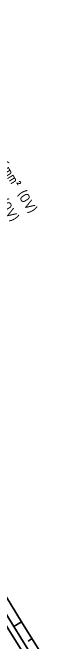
# Model space of a CAD drawing. Header units: metres. Extents: x 134219 to 139080, y 438661 to 444352.
# Drawn here: x 136505.2 to 136519.6, y 441521.8 to 441680.2 of the extents above; entities that cross this region are included whole.
import ezdxf
from ezdxf.enums import TextEntityAlignment as Align

# ---------------------------------------------------------------- set-up
doc = ezdxf.new("R2010")
doc.units = ezdxf.units.M
doc.linetypes.add('13strp', pattern=[4, 1, -3])
doc.layers.add('N-WE-KL-ET_LS_OV_KABEL-T25', color=7, linetype='Continuous', lineweight=25)
doc.layers.add('Utd-ondergr-nw', color=8, linetype='13strp', lineweight=35)
doc.styles.add('NLCS_25', font='NLCS-ISO.ttf', dxfattribs={"height": 2.5})

msp = doc.modelspace()

# ---------------------------------------------------------------- linework, layer by layer
at = {"layer": 'Utd-ondergr-nw', "linetype": 'Continuous', "flags": 128}
for points in [[(136451.48, 441610.17), (136456.76, 441601.68), (136462.03, 441593.18), (136467.31, 441584.68), (136472.58, 441576.19), (136477.86, 441567.69), (136483.13, 441559.2), (136488.41, 441550.7), (136493.68, 441542.21), (136498.96, 441533.71), (136504.23, 441525.22), (136509.51, 441516.72)], [(136452.76, 441610.96), (136458.03, 441602.47), (136463.31, 441593.97), (136468.58, 441585.48), (136473.86, 441576.98), (136479.13, 441568.48), (136484.41, 441559.99), (136489.68, 441551.49), (136494.96, 441543), (136500.23, 441534.5), (136505.51, 441526.01), (136510.78, 441517.51)], [(136496.72, 441544.56), (136496.93, 441544.22), (136502.21, 441535.73), (136507.48, 441527.23), (136512.76, 441518.74), (136518.03, 441510.24), (136519.58, 441507.75)], [(136505.51, 441526.01), (136507.48, 441527.23)], [(136509.13, 441522.37), (136510.12, 441522.99)]]:
    msp.add_lwpolyline(points, dxfattribs=at)

# ---------------------------------------------------------------- texts
at = {"layer": 'N-WE-KL-ET_LS_OV_KABEL-T25', "style": 'NLCS_25'}
for s, p in [('RWS VP H-1 VG-YMvKas 4x16mm² (OV)', (136479.98, 441679.73)), ('RWS VP H-3 VO-YMvKas 4x4mm² (OV)', (136475.72, 441677.11))]:
    msp.add_text(s, height=2.5, rotation=301.6008, dxfattribs=at).set_placement(p, align=Align.MIDDLE_LEFT)

doc.saveas('drawing.dxf')
